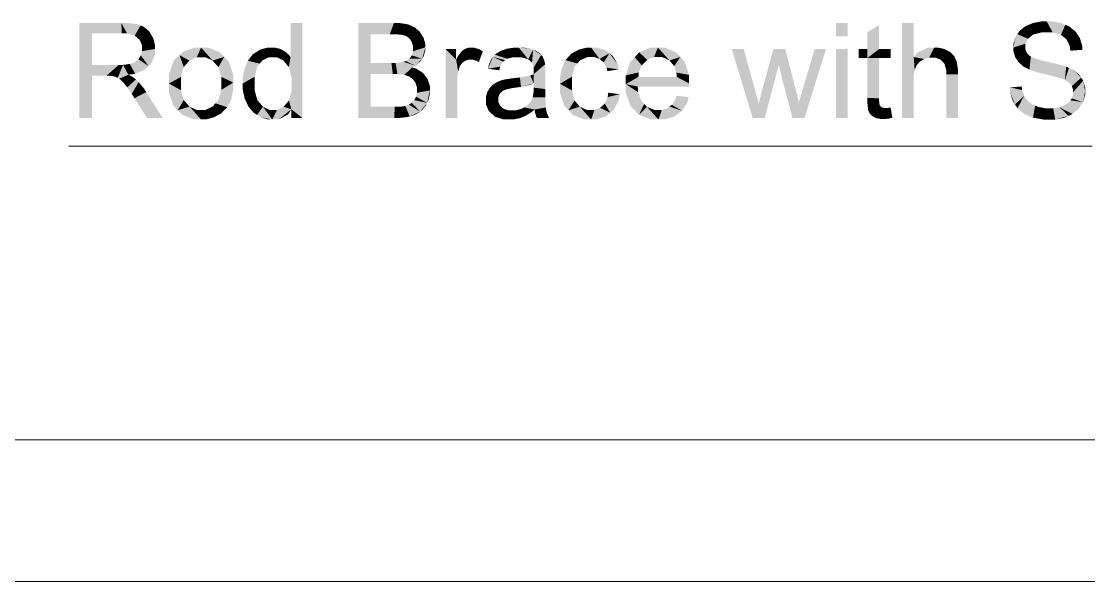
# Model space of a CAD drawing. Header units: millimetres. Extents: x 2 to 579, y 1 to 405.
# Drawn here: x 218.64 to 242.33, y 69.24 to 81.66 of the extents above; entities that cross this region are included whole.
import ezdxf

# ---------------------------------------------------------------- set-up
doc = ezdxf.new("R2010")
doc.units = ezdxf.units.MM
doc.linetypes.add('XKITLINE00', pattern=[0])
doc.layers.add('GraphicObject', color=6, linetype='Continuous', lineweight=0)
doc.layers.add('LinkedObject', color=7, linetype='Continuous', lineweight=0)

# ---------------------------------------------------------------- blocks, each defined once
blk = doc.blocks.new('*A3')
at = {"layer": 'GraphicObject', "color": 3, "linetype": 'XKITLINE00', "lineweight": 0}
blk.add_line((175.868, 69.239), (310.428, 69.239), dxfattribs=at)
blk = doc.blocks.new('*A4')
at = {"layer": 'LinkedObject'}
for points in [[(220.208, 80.697), (219.93, 79.52), (219.93, 81.626)], [(219.93, 81.626), (220.208, 81.394), (220.208, 80.697)], [(220.873, 81.394), (219.93, 81.626), (220.862, 81.626)], [(220.208, 81.394), (219.93, 81.626), (220.873, 81.394)], [(220.862, 81.626), (220.99, 81.394), (220.873, 81.394)], [(221.216, 81.598), (220.862, 81.626), (221.002, 81.626)], [(221.289, 81.569), (220.862, 81.626), (221.216, 81.598)], [(221.161, 81.346), (220.862, 81.626), (221.289, 81.569)], [(220.99, 81.394), (220.862, 81.626), (221.161, 81.346)], [(221.289, 81.569), (221.215, 81.298), (221.161, 81.346)], [(221.362, 81.541), (221.215, 81.298), (221.289, 81.569)], [(221.215, 81.298), (221.362, 81.541), (221.27, 81.25)], [(221.27, 81.25), (221.362, 81.541), (221.523, 81.369)], [(221.523, 81.369), (221.362, 81.541), (221.479, 81.441)], [(224.877, 81.626), (224.618, 80.87), (224.618, 81.626)], [(224.877, 81.626), (224.641, 80.416), (224.618, 80.87)], [(224.641, 80.416), (224.877, 81.626), (224.877, 79.52)], [(226.121, 81.626), (226.399, 80.493), (226.121, 79.52)], [(226.399, 80.741), (226.399, 80.493), (226.121, 81.626)], [(226.121, 81.626), (226.399, 81.377), (226.399, 80.741)], [(226.821, 81.377), (226.121, 81.626), (226.912, 81.626)], [(226.399, 81.377), (226.121, 81.626), (226.821, 81.377)], [(226.821, 81.377), (226.912, 81.626), (226.935, 81.377)], [(226.912, 81.626), (227.095, 81.363), (226.935, 81.377)], [(227.032, 81.626), (227.095, 81.363), (226.912, 81.626)], [(227.226, 81.594), (227.095, 81.363), (227.032, 81.626)], [(227.095, 81.363), (227.226, 81.594), (227.142, 81.348)], [(227.142, 81.348), (227.226, 81.594), (227.189, 81.333)], [(227.189, 81.333), (227.226, 81.594), (227.299, 81.562)], [(227.299, 81.562), (227.261, 81.279), (227.189, 81.333)], [(227.372, 81.53), (227.261, 81.279), (227.299, 81.562)], [(227.486, 81.432), (227.261, 81.279), (227.372, 81.53)], [(236.98, 81.626), (236.721, 81.329), (236.721, 81.626)], [(236.98, 81.329), (236.721, 81.329), (236.98, 81.626)], [(237.679, 81.579), (237.42, 81.047), (237.42, 81.424)], [(237.42, 81.047), (237.679, 81.579), (237.42, 80.847)], [(237.679, 81.047), (237.42, 80.847), (237.679, 81.579)], [(238.448, 81.626), (238.189, 79.52), (238.189, 81.626)], [(238.448, 80.87), (238.189, 79.52), (238.448, 81.626)], [(240.927, 81.554), (241.042, 81.323), (240.795, 81.449)], [(241.1, 81.369), (240.927, 81.554), (241.013, 81.59)], [(241.042, 81.323), (240.927, 81.554), (241.1, 81.369)], [(241.1, 81.626), (241.284, 81.415), (241.013, 81.59)], [(241.013, 81.59), (241.284, 81.415), (241.1, 81.369)], [(241.293, 81.662), (241.284, 81.415), (241.1, 81.626)], [(241.399, 81.662), (241.284, 81.415), (241.293, 81.662)], [(241.284, 81.415), (241.399, 81.662), (241.41, 81.415)], [(241.399, 81.662), (241.531, 81.415), (241.41, 81.415)], [(241.723, 81.624), (241.399, 81.662), (241.516, 81.662)], [(241.812, 81.586), (241.399, 81.662), (241.723, 81.624)], [(241.715, 81.364), (241.399, 81.662), (241.812, 81.586)], [(241.531, 81.415), (241.399, 81.662), (241.715, 81.364)], [(241.812, 81.586), (241.777, 81.313), (241.715, 81.364)], [(241.901, 81.548), (241.777, 81.313), (241.812, 81.586)], [(241.777, 81.313), (241.901, 81.548), (241.839, 81.262)], [(241.839, 81.262), (241.901, 81.548), (242.087, 81.364)], [(242.087, 81.364), (241.901, 81.548), (242.039, 81.437)], [(221.523, 81.369), (221.324, 81.127), (221.27, 81.25)], [(221.566, 81.297), (221.324, 81.127), (221.523, 81.369)], [(221.61, 81.138), (221.324, 81.127), (221.566, 81.297)], [(227.527, 81.365), (227.261, 81.279), (227.486, 81.432)], [(227.261, 81.279), (227.527, 81.365), (227.286, 81.239)], [(227.527, 81.365), (227.311, 81.199), (227.286, 81.239)], [(227.311, 81.199), (227.527, 81.365), (227.336, 81.107)], [(227.336, 81.107), (227.527, 81.365), (227.61, 81.087)], [(227.61, 81.16), (227.527, 81.365), (227.569, 81.299)], [(227.61, 81.087), (227.527, 81.365), (227.61, 81.16)], [(240.749, 81.379), (240.659, 81.081), (240.704, 81.31)], [(240.984, 81.276), (240.659, 81.081), (240.749, 81.379)], [(240.704, 81.31), (240.659, 81.081), (240.659, 81.161)], [(240.926, 81.165), (240.659, 81.081), (240.984, 81.276)], [(240.795, 81.449), (241.042, 81.323), (240.749, 81.379)], [(240.749, 81.379), (241.042, 81.323), (240.984, 81.276)], [(242.087, 81.364), (241.912, 81.111), (241.839, 81.262)], [(242.135, 81.291), (241.912, 81.111), (242.087, 81.364)], [(242.186, 81.125), (241.912, 81.111), (242.135, 81.291)], [(221.296, 80.907), (221.61, 81.051), (221.465, 80.673)], [(221.324, 81.001), (221.61, 81.051), (221.296, 80.907)], [(221.61, 81.051), (221.324, 81.127), (221.61, 81.138)], [(221.324, 81.127), (221.61, 81.051), (221.324, 81.052)], [(221.61, 81.051), (221.324, 81.001), (221.324, 81.052)], [(221.465, 80.673), (221.61, 81.051), (221.538, 80.75)], [(221.538, 80.75), (221.61, 81.051), (221.61, 80.939)], [(222.491, 81.08), (222.153, 80.911), (222.251, 80.996)], [(222.632, 81.08), (222.153, 80.911), (222.491, 81.08)], [(222.535, 80.866), (222.153, 80.911), (222.632, 81.08)], [(222.535, 80.866), (222.632, 81.08), (222.632, 80.866)], [(222.632, 81.08), (222.728, 80.866), (222.632, 80.866)], [(223.046, 80.977), (222.632, 81.08), (222.789, 81.08)], [(223.146, 80.874), (222.632, 81.08), (223.046, 80.977)], [(222.887, 80.793), (222.632, 81.08), (223.146, 80.874)], [(222.728, 80.866), (222.632, 81.08), (222.887, 80.793)], [(223.934, 81.031), (224.137, 80.866), (223.858, 80.981)], [(224.104, 81.08), (224.137, 80.866), (223.934, 81.031)], [(224.198, 81.08), (224.137, 80.866), (224.104, 81.08)], [(224.137, 80.866), (224.198, 81.08), (224.223, 80.866)], [(224.198, 81.08), (224.311, 80.866), (224.223, 80.866)], [(224.266, 81.08), (224.311, 80.866), (224.198, 81.08)], [(224.389, 81.051), (224.311, 80.866), (224.266, 81.08)], [(224.443, 81.022), (224.311, 80.866), (224.389, 81.051)], [(224.443, 81.022), (224.46, 80.792), (224.311, 80.866)], [(224.496, 80.993), (224.46, 80.792), (224.443, 81.022)], [(227.309, 80.907), (227.61, 81.087), (227.537, 80.833)], [(227.336, 80.999), (227.61, 81.087), (227.309, 80.907)], [(227.61, 81.087), (227.336, 81.054), (227.336, 81.107)], [(227.336, 81.054), (227.61, 81.087), (227.336, 80.999)], [(227.537, 80.833), (227.61, 81.087), (227.574, 80.892)], [(227.574, 80.892), (227.61, 81.087), (227.61, 81.02)], [(228.059, 81.047), (228.292, 80.814), (228.059, 79.52)], [(228.292, 80.814), (228.059, 81.047), (228.292, 81.047)], [(228.456, 81.029), (228.292, 80.814), (228.419, 81.003)], [(228.566, 80.813), (228.292, 80.814), (228.456, 81.029)], [(228.494, 81.055), (228.608, 80.813), (228.456, 81.029)], [(228.456, 81.029), (228.608, 80.813), (228.566, 80.813)], [(228.577, 81.08), (228.608, 80.813), (228.494, 81.055)], [(228.622, 81.08), (228.608, 80.813), (228.577, 81.08)], [(228.622, 81.08), (228.655, 80.813), (228.608, 80.813)], [(228.819, 81.039), (228.622, 81.08), (228.687, 81.08)], [(228.886, 80.998), (228.622, 81.08), (228.819, 81.039)], [(228.749, 80.786), (228.622, 81.08), (228.886, 80.998)], [(228.655, 80.813), (228.622, 81.08), (228.749, 80.786)], [(229.338, 81.027), (229.42, 80.834), (229.263, 81)], [(229.586, 81.08), (229.338, 81.027), (229.412, 81.054)], [(229.555, 80.866), (229.338, 81.027), (229.586, 81.08)], [(229.42, 80.834), (229.338, 81.027), (229.555, 80.866)], [(229.555, 80.866), (229.586, 81.08), (229.646, 80.866)], [(229.646, 80.866), (229.586, 81.08), (229.743, 80.866)], [(229.684, 81.08), (229.743, 80.866), (229.586, 81.08)], [(229.94, 81.057), (229.684, 81.08), (229.782, 81.08)], [(230.001, 81.034), (229.684, 81.08), (229.94, 81.057)], [(229.89, 80.822), (229.684, 81.08), (230.001, 81.034)], [(229.743, 80.866), (229.684, 81.08), (229.89, 80.822)], [(229.89, 80.822), (230.001, 81.034), (229.94, 80.778)], [(229.94, 80.778), (230.001, 81.034), (229.977, 80.746)], [(230.001, 81.034), (230.013, 80.635), (229.977, 80.746)], [(230.181, 80.919), (230.013, 80.635), (230.001, 81.034)], [(230.152, 80.954), (230.001, 81.034), (230.062, 81.011)], [(230.181, 80.919), (230.001, 81.034), (230.152, 80.954)], [(231.01, 81.034), (231.203, 80.868), (230.927, 80.988)], [(231.192, 81.08), (231.203, 80.868), (231.01, 81.034)], [(231.29, 81.08), (231.203, 80.868), (231.192, 81.08)], [(231.203, 80.868), (231.29, 81.08), (231.3, 80.868)], [(231.29, 81.08), (231.365, 80.868), (231.3, 80.868)], [(231.617, 81.017), (231.29, 81.08), (231.414, 81.08)], [(231.696, 80.954), (231.29, 81.08), (231.617, 81.017)], [(231.475, 80.829), (231.29, 81.08), (231.696, 80.954)], [(231.365, 80.868), (231.29, 81.08), (231.475, 80.829)], [(232.77, 81.08), (232.355, 80.974), (232.612, 81.08)], [(232.682, 80.868), (232.355, 80.974), (232.77, 81.08)], [(232.682, 80.868), (232.77, 81.08), (232.771, 80.868)], [(232.77, 81.08), (232.87, 80.868), (232.771, 80.868)], [(233.172, 80.976), (232.77, 81.08), (232.922, 81.08)], [(233.269, 80.872), (232.77, 81.08), (233.172, 80.976)], [(233.03, 80.793), (232.77, 81.08), (233.269, 80.872)], [(232.87, 80.868), (232.77, 81.08), (233.03, 80.793)], [(234.676, 81.047), (234.874, 79.52), (234.409, 81.047)], [(234.919, 80.164), (234.874, 79.52), (234.676, 81.047)], [(235.334, 81.047), (235.454, 80.695), (235.088, 80.152)], [(235.597, 81.047), (235.454, 80.695), (235.334, 81.047)], [(235.454, 80.695), (235.597, 81.047), (235.515, 80.433)], [(235.515, 80.433), (235.597, 81.047), (235.826, 80.16)], [(236.501, 81.047), (235.987, 80.164), (236.25, 81.047)], [(236.025, 79.52), (235.987, 80.164), (236.501, 81.047)], [(236.98, 81.047), (236.721, 79.52), (236.721, 81.047)], [(236.98, 79.52), (236.721, 79.52), (236.98, 81.047)], [(237.228, 81.047), (237.42, 80.847), (237.228, 80.847)], [(237.42, 81.047), (237.42, 80.847), (237.228, 81.047)], [(237.679, 80.847), (237.42, 80.847), (237.679, 81.047)], [(237.936, 80.847), (237.679, 81.047), (237.936, 81.047)], [(237.679, 80.847), (237.679, 81.047), (237.936, 80.847)], [(238.766, 81.08), (238.448, 80.87), (238.538, 80.975)], [(238.903, 81.08), (238.448, 80.87), (238.766, 81.08)], [(238.792, 80.857), (238.448, 80.87), (238.903, 81.08)], [(238.792, 80.857), (238.903, 81.08), (238.85, 80.857)], [(238.85, 80.857), (238.903, 81.08), (238.926, 80.857)], [(238.903, 81.08), (239.044, 80.813), (238.926, 80.857)], [(238.988, 81.08), (239.044, 80.813), (238.903, 81.08)], [(239.135, 81.047), (239.044, 80.813), (238.988, 81.08)], [(239.197, 81.014), (239.044, 80.813), (239.135, 81.047)], [(239.197, 81.014), (239.086, 80.769), (239.044, 80.813)], [(239.259, 80.98), (239.086, 80.769), (239.197, 81.014)], [(240.659, 81.081), (240.926, 81.165), (240.926, 81.099)], [(240.926, 81.042), (240.659, 81.081), (240.926, 81.099)], [(240.659, 81.081), (240.926, 81.042), (240.659, 81.008)], [(240.659, 81.008), (240.926, 81.042), (240.696, 80.877)], [(240.696, 80.877), (240.926, 81.042), (240.733, 80.818)], [(240.733, 80.818), (240.926, 81.042), (240.967, 80.949)], [(242.19, 81.032), (241.912, 81.111), (242.186, 81.125)], [(241.912, 81.111), (242.19, 81.032), (241.923, 81.011)], [(221.465, 80.673), (221.158, 80.756), (221.24, 80.82)], [(221.268, 80.863), (221.465, 80.673), (221.24, 80.82)], [(221.296, 80.907), (221.465, 80.673), (221.268, 80.863)], [(222.153, 80.911), (221.918, 80.283), (222.035, 80.809)], [(222.247, 80.648), (221.918, 80.283), (222.153, 80.911)], [(222.035, 80.809), (221.918, 80.283), (221.918, 80.495)], [(222.153, 80.911), (222.375, 80.793), (222.311, 80.721)], [(222.375, 80.793), (222.153, 80.911), (222.535, 80.866)], [(222.247, 80.648), (222.153, 80.911), (222.311, 80.721)], [(222.887, 80.793), (223.146, 80.874), (222.952, 80.72)], [(223.146, 80.874), (223.016, 80.647), (222.952, 80.72)], [(223.016, 80.647), (223.146, 80.874), (223.08, 80.433)], [(223.08, 80.433), (223.146, 80.874), (223.345, 80.305)], [(223.345, 80.487), (223.146, 80.874), (223.246, 80.771)], [(223.345, 80.305), (223.146, 80.874), (223.345, 80.487)], [(223.668, 80.789), (223.935, 80.725), (223.63, 80.696)], [(223.782, 80.932), (223.935, 80.725), (223.668, 80.789)], [(223.993, 80.795), (223.782, 80.932), (223.858, 80.981)], [(223.935, 80.725), (223.782, 80.932), (223.993, 80.795)], [(223.858, 80.981), (224.137, 80.866), (223.993, 80.795)], [(224.584, 80.917), (224.46, 80.792), (224.496, 80.993)], [(224.618, 80.87), (224.46, 80.792), (224.584, 80.917)], [(224.46, 80.792), (224.618, 80.87), (224.52, 80.719)], [(224.52, 80.719), (224.618, 80.87), (224.58, 80.646)], [(224.618, 80.87), (224.641, 80.416), (224.58, 80.646)], [(227.175, 80.782), (227.39, 80.677), (227.122, 80.766)], [(227.255, 80.834), (227.537, 80.833), (227.175, 80.782)], [(227.175, 80.782), (227.537, 80.833), (227.39, 80.677)], [(227.282, 80.871), (227.537, 80.833), (227.255, 80.834)], [(227.537, 80.833), (227.282, 80.871), (227.309, 80.907)], [(227.39, 80.677), (227.537, 80.833), (227.5, 80.773)], [(228.059, 79.52), (228.292, 80.814), (228.318, 79.52)], [(228.419, 81.003), (228.292, 80.814), (228.337, 80.896)], [(228.292, 80.814), (228.318, 80.319), (228.318, 79.52)], [(228.318, 80.319), (228.292, 80.814), (228.318, 80.401)], [(228.318, 80.401), (228.292, 80.814), (228.339, 80.551)], [(228.339, 80.551), (228.292, 80.814), (228.361, 80.62)], [(228.361, 80.62), (228.292, 80.814), (228.375, 80.666)], [(228.375, 80.666), (228.292, 80.814), (228.423, 80.736)], [(228.423, 80.736), (228.292, 80.814), (228.457, 80.762)], [(228.457, 80.762), (228.292, 80.814), (228.49, 80.787)], [(228.49, 80.787), (228.292, 80.814), (228.566, 80.813)], [(228.749, 80.786), (228.886, 80.998), (228.797, 80.758)], [(229.109, 80.873), (228.996, 80.611), (229.07, 80.823)], [(229.334, 80.77), (228.996, 80.611), (229.109, 80.873)], [(229.07, 80.823), (228.996, 80.611), (229.013, 80.692)], [(229.149, 80.923), (229.42, 80.834), (229.109, 80.873)], [(229.334, 80.77), (229.109, 80.873), (229.377, 80.802)], [(229.377, 80.802), (229.109, 80.873), (229.42, 80.834)], [(229.263, 81), (229.42, 80.834), (229.149, 80.923)], [(230.21, 80.884), (230.013, 80.635), (230.181, 80.919)], [(230.25, 80.796), (230.013, 80.635), (230.21, 80.884)], [(230.261, 80.743), (230.013, 80.635), (230.25, 80.796)], [(230.719, 80.803), (230.984, 80.728), (230.678, 80.71)], [(230.843, 80.941), (230.984, 80.728), (230.719, 80.803)], [(231.045, 80.798), (230.843, 80.941), (230.927, 80.988)], [(230.984, 80.728), (230.843, 80.941), (231.045, 80.798)], [(230.927, 80.988), (231.203, 80.868), (231.045, 80.798)], [(231.475, 80.829), (231.696, 80.954), (231.52, 80.79)], [(231.696, 80.954), (231.566, 80.751), (231.52, 80.79)], [(231.566, 80.751), (231.696, 80.954), (231.629, 80.635)], [(231.629, 80.635), (231.696, 80.954), (231.898, 80.596)], [(231.876, 80.712), (231.696, 80.954), (231.775, 80.891)], [(231.898, 80.596), (231.696, 80.954), (231.876, 80.712)], [(232.256, 80.868), (232.058, 80.463), (232.157, 80.762)], [(232.412, 80.689), (232.058, 80.463), (232.256, 80.868)], [(232.355, 80.974), (232.533, 80.808), (232.256, 80.868)], [(232.256, 80.868), (232.533, 80.808), (232.412, 80.689)], [(232.533, 80.808), (232.355, 80.974), (232.682, 80.868)], [(233.03, 80.793), (233.269, 80.872), (233.091, 80.718)], [(233.269, 80.872), (233.132, 80.67), (233.091, 80.718)], [(233.132, 80.67), (233.269, 80.872), (233.18, 80.526)], [(233.18, 80.526), (233.269, 80.872), (233.463, 80.475)], [(233.463, 80.475), (233.269, 80.872), (233.366, 80.768)], [(237.42, 79.967), (237.679, 80.847), (237.679, 79.953)], [(237.42, 80.847), (237.679, 80.847), (237.42, 79.967)], [(238.448, 80.444), (238.189, 79.52), (238.448, 80.87)], [(238.448, 80.444), (238.448, 80.87), (238.469, 80.585)], [(238.469, 80.585), (238.448, 80.87), (238.491, 80.636)], [(238.491, 80.636), (238.448, 80.87), (238.512, 80.687)], [(238.512, 80.687), (238.448, 80.87), (238.584, 80.768)], [(238.584, 80.768), (238.448, 80.87), (238.634, 80.798)], [(238.634, 80.798), (238.448, 80.87), (238.685, 80.827)], [(238.685, 80.827), (238.448, 80.87), (238.792, 80.857)], [(239.086, 80.769), (239.259, 80.98), (239.128, 80.725)], [(239.128, 80.725), (239.259, 80.98), (239.375, 80.829)], [(239.375, 80.829), (239.17, 80.584), (239.128, 80.725)], [(239.402, 80.77), (239.17, 80.584), (239.375, 80.829)], [(239.375, 80.829), (239.259, 80.98), (239.348, 80.888)], [(240.967, 80.949), (240.882, 80.662), (240.733, 80.818)], [(240.733, 80.818), (240.882, 80.662), (240.77, 80.76)], [(241.008, 80.912), (240.882, 80.662), (240.967, 80.949)], [(240.882, 80.662), (241.008, 80.912), (240.957, 80.622)], [(240.957, 80.622), (241.008, 80.912), (241.048, 80.876)], [(240.957, 80.622), (241.048, 80.876), (241.015, 80.591)], [(241.015, 80.591), (241.048, 80.876), (241.218, 80.525)], [(241.218, 80.525), (241.048, 80.876), (241.258, 80.801)], [(241.218, 80.525), (241.258, 80.801), (241.363, 80.491)], [(241.363, 80.491), (241.258, 80.801), (241.428, 80.762)], [(220.208, 80.697), (220.208, 80.455), (219.93, 79.52)], [(220.53, 80.455), (220.208, 80.697), (220.806, 80.697)], [(220.208, 80.455), (220.208, 80.697), (220.53, 80.455)], [(220.53, 80.455), (220.806, 80.697), (220.584, 80.455)], [(220.584, 80.455), (220.806, 80.697), (220.661, 80.45)], [(220.661, 80.45), (220.806, 80.697), (220.685, 80.445)], [(220.685, 80.445), (220.806, 80.697), (220.717, 80.437)], [(220.717, 80.437), (220.806, 80.697), (220.781, 80.409)], [(220.781, 80.409), (220.806, 80.697), (220.901, 80.697)], [(220.781, 80.409), (220.901, 80.697), (220.812, 80.389)], [(220.901, 80.697), (221.018, 80.478), (220.812, 80.389)], [(221.05, 80.717), (221.018, 80.478), (220.901, 80.697)], [(221.018, 80.478), (221.05, 80.717), (221.169, 80.499)], [(221.104, 80.737), (221.465, 80.673), (221.05, 80.717)], [(221.393, 80.597), (221.05, 80.717), (221.465, 80.673)], [(221.169, 80.499), (221.05, 80.717), (221.393, 80.597)], [(221.158, 80.756), (221.465, 80.673), (221.104, 80.737)], [(222.183, 80.429), (221.918, 80.283), (222.247, 80.648)], [(223.63, 80.696), (223.554, 80.282), (223.592, 80.603)], [(223.877, 80.655), (223.554, 80.282), (223.63, 80.696)], [(223.819, 80.433), (223.554, 80.282), (223.877, 80.655)], [(223.592, 80.603), (223.554, 80.282), (223.554, 80.396)], [(223.63, 80.696), (223.935, 80.725), (223.877, 80.655)], [(226.887, 80.493), (226.399, 80.741), (226.856, 80.741)], [(226.399, 80.493), (226.399, 80.741), (226.887, 80.493)], [(226.988, 80.493), (226.856, 80.741), (226.948, 80.741)], [(226.887, 80.493), (226.856, 80.741), (226.988, 80.493)], [(227.082, 80.754), (227.316, 80.64), (226.948, 80.741)], [(226.948, 80.741), (227.316, 80.64), (226.988, 80.493)], [(226.988, 80.493), (227.316, 80.64), (227.142, 80.475)], [(227.122, 80.766), (227.39, 80.677), (227.082, 80.754)], [(227.316, 80.64), (227.082, 80.754), (227.39, 80.677)], [(227.316, 80.64), (227.196, 80.458), (227.142, 80.475)], [(227.196, 80.458), (227.316, 80.64), (227.25, 80.44)], [(227.25, 80.44), (227.316, 80.64), (227.334, 80.379)], [(227.558, 80.517), (227.316, 80.64), (227.411, 80.612)], [(227.334, 80.379), (227.316, 80.64), (227.558, 80.517)], [(229.269, 80.658), (228.996, 80.611), (229.334, 80.77)], [(228.996, 80.611), (229.269, 80.658), (229.249, 80.577)], [(230.013, 80.549), (230.268, 80.71), (230.012, 80.515)], [(230.012, 80.515), (230.268, 80.71), (230.012, 80.489)], [(230.012, 80.489), (230.268, 80.71), (230.013, 80.286)], [(230.013, 80.635), (230.261, 80.743), (230.268, 80.71)], [(230.013, 80.635), (230.268, 80.71), (230.013, 80.556)], [(230.013, 80.556), (230.268, 80.71), (230.013, 80.549)], [(230.274, 80.59), (230.013, 80.286), (230.268, 80.71)], [(230.274, 80.504), (230.013, 80.286), (230.274, 80.59)], [(230.678, 80.71), (230.596, 80.278), (230.637, 80.617)], [(230.923, 80.658), (230.596, 80.278), (230.678, 80.71)], [(230.862, 80.436), (230.596, 80.278), (230.923, 80.658)], [(230.637, 80.617), (230.596, 80.278), (230.596, 80.401)], [(230.678, 80.71), (230.984, 80.728), (230.923, 80.658)], [(231.629, 80.635), (231.898, 80.596), (231.647, 80.558)], [(232.345, 80.53), (232.058, 80.463), (232.412, 80.689)], [(235.088, 80.152), (235.454, 80.695), (235.141, 79.52)], [(239.429, 80.599), (239.17, 80.584), (239.402, 80.77)], [(239.429, 80.487), (239.17, 80.584), (239.429, 80.599)], [(239.17, 80.584), (239.429, 80.487), (239.17, 80.487)], [(241.363, 80.491), (241.428, 80.762), (241.508, 80.456)], [(241.508, 80.456), (241.428, 80.762), (241.598, 80.724)], [(241.508, 80.456), (241.598, 80.724), (241.695, 80.404)], [(241.695, 80.404), (241.598, 80.724), (241.737, 80.388)], [(241.737, 80.388), (241.598, 80.724), (241.803, 80.363)], [(241.831, 80.657), (241.803, 80.363), (241.598, 80.724)], [(241.894, 80.628), (241.803, 80.363), (241.831, 80.657)], [(241.803, 80.363), (241.894, 80.628), (241.898, 80.301)], [(241.898, 80.301), (241.894, 80.628), (241.986, 80.586)], [(241.898, 80.301), (241.986, 80.586), (241.928, 80.264)], [(241.928, 80.264), (241.986, 80.586), (241.957, 80.227)], [(241.986, 80.586), (242.166, 80.413), (241.957, 80.227)], [(242.166, 80.413), (241.986, 80.586), (242.122, 80.478)], [(219.93, 79.52), (220.208, 80.455), (220.208, 79.52)], [(220.812, 80.389), (221.018, 80.478), (220.843, 80.369)], [(221.018, 80.478), (220.914, 80.299), (220.843, 80.369)], [(221.073, 80.452), (220.914, 80.299), (221.018, 80.478)], [(220.914, 80.299), (221.073, 80.452), (220.953, 80.248)], [(220.953, 80.248), (221.073, 80.452), (220.993, 80.198)], [(220.993, 80.198), (221.073, 80.452), (221.186, 80.373)], [(221.186, 80.373), (221.093, 80.053), (220.993, 80.198)], [(221.186, 80.373), (221.073, 80.452), (221.157, 80.399)], [(221.247, 80.317), (221.093, 80.053), (221.186, 80.373)], [(221.362, 80.177), (221.093, 80.053), (221.247, 80.317)], [(221.918, 80.283), (222.183, 80.429), (222.183, 80.283)], [(223.016, 79.918), (223.345, 80.305), (223.257, 79.842)], [(223.08, 80.142), (223.345, 80.305), (223.016, 79.918)], [(223.08, 80.433), (223.345, 80.305), (223.08, 80.292)], [(223.345, 80.305), (223.08, 80.142), (223.08, 80.292)], [(223.257, 79.842), (223.345, 80.305), (223.301, 79.926)], [(223.301, 79.926), (223.345, 80.305), (223.345, 80.158)], [(223.554, 80.282), (223.819, 80.433), (223.819, 80.282)], [(224.641, 80.416), (224.877, 79.52), (224.641, 80.26)], [(226.121, 79.52), (226.399, 80.493), (226.399, 79.768)], [(227.334, 80.379), (227.558, 80.517), (227.364, 80.335)], [(227.364, 80.335), (227.558, 80.517), (227.394, 80.292)], [(227.394, 80.292), (227.558, 80.517), (227.609, 80.449)], [(227.609, 80.449), (227.425, 80.19), (227.394, 80.292)], [(227.66, 80.382), (227.425, 80.19), (227.609, 80.449)], [(227.711, 80.222), (227.425, 80.19), (227.66, 80.382)], [(229.177, 80.304), (229.332, 80.123), (229.136, 80.276)], [(229.27, 80.346), (229.332, 80.123), (229.177, 80.304)], [(229.322, 80.361), (229.332, 80.123), (229.27, 80.346)], [(229.36, 80.371), (229.398, 80.151), (229.322, 80.361)], [(229.332, 80.123), (229.322, 80.361), (229.365, 80.137)], [(229.365, 80.137), (229.322, 80.361), (229.398, 80.151)], [(229.474, 80.39), (229.511, 80.177), (229.36, 80.371)], [(229.36, 80.371), (229.511, 80.177), (229.398, 80.151)], [(229.551, 80.4), (229.591, 80.189), (229.474, 80.39)], [(229.474, 80.39), (229.591, 80.189), (229.511, 80.177)], [(229.708, 80.418), (229.732, 80.209), (229.551, 80.4)], [(229.551, 80.4), (229.732, 80.209), (229.591, 80.189)], [(229.938, 80.463), (230.013, 80.286), (229.708, 80.418)], [(229.708, 80.418), (230.013, 80.286), (229.732, 80.209)], [(230.012, 80.489), (230.013, 80.286), (229.938, 80.463)], [(230.274, 80.504), (230.012, 80.192), (230.013, 80.286)], [(230.274, 80.16), (230.012, 80.192), (230.274, 80.504)], [(230.596, 80.278), (230.862, 80.436), (230.862, 80.285)], [(232.058, 80.463), (232.345, 80.53), (232.338, 80.43)], [(232.338, 80.43), (232.058, 80.27), (232.058, 80.463)], [(232.338, 80.43), (233.463, 80.286), (232.058, 80.27)], [(233.189, 80.43), (233.463, 80.286), (232.338, 80.43)], [(233.18, 80.526), (233.463, 80.475), (233.189, 80.43)], [(233.463, 80.286), (233.189, 80.43), (233.463, 80.475)], [(235.826, 80.16), (235.757, 79.52), (235.515, 80.433)], [(238.448, 80.354), (238.189, 79.52), (238.448, 80.444)], [(238.189, 79.52), (238.448, 80.354), (238.448, 79.52)], [(239.17, 79.52), (239.429, 80.487), (239.429, 79.52)], [(239.17, 80.487), (239.429, 80.487), (239.17, 79.52)], [(241.957, 80.227), (242.166, 80.413), (241.986, 80.14)], [(241.986, 80.14), (242.166, 80.413), (242.209, 80.348)], [(241.986, 80.14), (242.209, 80.348), (241.986, 80.091)], [(241.986, 80.091), (242.209, 80.348), (241.986, 80.042)], [(242.209, 80.348), (242.253, 80.114), (241.986, 80.042)], [(242.253, 80.114), (242.209, 80.348), (242.253, 80.199)], [(221.093, 80.053), (221.362, 80.177), (221.154, 79.958)], [(221.154, 79.958), (221.362, 80.177), (221.416, 80.093)], [(221.154, 79.958), (221.416, 80.093), (221.432, 79.52)], [(221.432, 79.52), (221.416, 80.093), (221.78, 79.52)], [(221.918, 80.283), (222.115, 79.692), (221.918, 80.09)], [(222.183, 80.137), (222.115, 79.692), (221.918, 80.283)], [(222.183, 80.137), (221.918, 80.283), (222.183, 80.283)], [(221.918, 80.09), (222.115, 79.692), (222.016, 79.794)], [(222.247, 79.917), (222.115, 79.692), (222.183, 80.137)], [(223.554, 80.282), (223.819, 80.135), (223.554, 80.165)], [(223.819, 80.135), (223.554, 80.282), (223.819, 80.282)], [(223.554, 80.165), (223.819, 80.135), (223.596, 79.958)], [(223.596, 79.958), (223.819, 80.135), (223.638, 79.868)], [(223.638, 79.868), (223.819, 80.135), (223.881, 79.916)], [(224.641, 80.118), (224.877, 79.52), (224.581, 79.907)], [(224.641, 80.26), (224.877, 79.52), (224.641, 80.118)], [(227.404, 79.992), (227.711, 80.13), (227.649, 79.855)], [(227.425, 80.08), (227.711, 80.13), (227.404, 79.992)], [(227.711, 80.13), (227.425, 80.19), (227.711, 80.222)], [(227.425, 80.19), (227.711, 80.13), (227.425, 80.131)], [(227.711, 80.13), (227.425, 80.08), (227.425, 80.131)], [(227.649, 79.855), (227.711, 80.13), (227.68, 79.919)], [(227.68, 79.919), (227.711, 80.13), (227.711, 80.056)], [(229.003, 80.127), (228.952, 79.923), (228.977, 80.081)], [(229.245, 80.025), (228.952, 79.923), (229.003, 80.127)], [(228.977, 80.081), (228.952, 79.923), (228.952, 79.979)], [(229.028, 80.174), (229.263, 80.053), (229.003, 80.127)], [(229.003, 80.127), (229.263, 80.053), (229.245, 80.025)], [(229.095, 80.248), (229.263, 80.053), (229.028, 80.174)], [(229.281, 80.081), (229.095, 80.248), (229.136, 80.276)], [(229.263, 80.053), (229.095, 80.248), (229.281, 80.081)], [(229.136, 80.276), (229.332, 80.123), (229.281, 80.081)], [(229.732, 80.209), (230.013, 80.286), (229.943, 80.258)], [(229.991, 79.977), (230.274, 80.16), (230.274, 79.979)], [(230.012, 80.106), (230.274, 80.16), (229.991, 79.977)], [(230.274, 80.16), (230.012, 80.106), (230.012, 80.192)], [(230.862, 80.131), (230.596, 80.278), (230.862, 80.285)], [(230.596, 80.278), (230.786, 79.691), (230.596, 80.087)], [(230.862, 80.131), (230.786, 79.691), (230.596, 80.278)], [(230.596, 80.087), (230.786, 79.691), (230.691, 79.793)], [(230.921, 79.908), (230.786, 79.691), (230.862, 80.131)], [(231.923, 80.046), (231.655, 79.983), (231.668, 80.08)], [(233.463, 80.274), (232.058, 80.27), (233.463, 80.286)], [(233.462, 80.24), (232.058, 80.27), (233.463, 80.274)], [(232.058, 80.27), (232.254, 79.692), (232.058, 80.084)], [(232.331, 80.091), (232.254, 79.692), (232.058, 80.27)], [(232.331, 80.091), (232.058, 80.27), (232.323, 80.217)], [(233.461, 80.217), (232.058, 80.27), (233.462, 80.24)], [(232.323, 80.217), (232.058, 80.27), (233.461, 80.217)], [(232.058, 80.084), (232.254, 79.692), (232.156, 79.795)], [(232.402, 79.899), (232.254, 79.692), (232.331, 80.091)], [(235.008, 79.838), (234.874, 79.52), (234.919, 80.164)], [(235.088, 80.152), (235.141, 79.52), (235.051, 80.007)], [(235.9, 79.869), (235.757, 79.52), (235.826, 80.16)], [(235.987, 80.164), (236.025, 79.52), (235.9, 79.869)], [(240.854, 80.14), (240.581, 80.196), (240.844, 80.219)], [(240.581, 80.196), (240.696, 79.818), (240.584, 80.09)], [(240.854, 80.14), (240.696, 79.818), (240.581, 80.196)], [(240.584, 80.09), (240.696, 79.818), (240.642, 79.901)], [(240.897, 80.01), (240.696, 79.818), (240.854, 80.14)], [(241.956, 79.952), (242.253, 80.114), (242.205, 79.872)], [(241.986, 80.042), (242.253, 80.114), (241.956, 79.952)], [(242.205, 79.872), (242.253, 80.114), (242.253, 80.03)], [(222.115, 79.692), (222.247, 79.917), (222.311, 79.845)], [(222.375, 79.772), (222.115, 79.692), (222.311, 79.845)], [(222.952, 79.845), (223.085, 79.626), (222.888, 79.772)], [(223.257, 79.842), (222.952, 79.845), (223.016, 79.918)], [(223.213, 79.757), (222.952, 79.845), (223.257, 79.842)], [(223.085, 79.626), (222.952, 79.845), (223.213, 79.757)], [(223.881, 79.916), (223.798, 79.637), (223.638, 79.868)], [(223.638, 79.868), (223.798, 79.637), (223.68, 79.777)], [(223.943, 79.844), (223.798, 79.637), (223.881, 79.916)], [(223.798, 79.637), (223.943, 79.844), (223.875, 79.587)], [(223.875, 79.587), (223.943, 79.844), (224.005, 79.771)], [(224.636, 79.713), (224.463, 79.768), (224.522, 79.837)], [(224.581, 79.907), (224.636, 79.713), (224.522, 79.837)], [(224.581, 79.907), (224.877, 79.52), (224.636, 79.713)], [(227.276, 79.836), (227.494, 79.659), (227.244, 79.816)], [(227.494, 79.659), (227.276, 79.836), (227.309, 79.856)], [(227.362, 79.915), (227.649, 79.855), (227.309, 79.856)], [(227.309, 79.856), (227.649, 79.855), (227.494, 79.659)], [(227.383, 79.953), (227.649, 79.855), (227.362, 79.915)], [(227.649, 79.855), (227.383, 79.953), (227.404, 79.992)], [(227.494, 79.659), (227.649, 79.855), (227.54, 79.694)], [(227.54, 79.694), (227.649, 79.855), (227.617, 79.792)], [(229.228, 79.964), (228.952, 79.923), (229.245, 80.025)], [(228.952, 79.923), (229.228, 79.964), (229.228, 79.93)], [(229.228, 79.878), (228.952, 79.923), (229.228, 79.93)], [(228.952, 79.923), (229.228, 79.878), (228.952, 79.827)], [(228.952, 79.827), (229.228, 79.878), (229.019, 79.67)], [(229.019, 79.67), (229.228, 79.878), (229.087, 79.609)], [(229.087, 79.609), (229.228, 79.878), (229.267, 79.792)], [(229.858, 79.787), (230.274, 79.979), (230.283, 79.751)], [(229.943, 79.876), (230.274, 79.979), (229.858, 79.787)], [(229.97, 79.933), (230.274, 79.979), (229.943, 79.876)], [(230.274, 79.979), (229.97, 79.933), (229.991, 79.977)], [(230.786, 79.691), (230.921, 79.908), (230.979, 79.838)], [(231.038, 79.769), (230.786, 79.691), (230.979, 79.838)], [(231.59, 79.839), (231.71, 79.635), (231.539, 79.792)], [(231.59, 79.839), (231.923, 80.046), (231.71, 79.635)], [(231.655, 79.983), (231.923, 80.046), (231.59, 79.839)], [(231.71, 79.635), (231.923, 80.046), (231.796, 79.709)], [(231.796, 79.709), (231.923, 80.046), (231.902, 79.915)], [(232.254, 79.692), (232.402, 79.899), (232.352, 79.589)], [(232.465, 79.832), (232.352, 79.589), (232.402, 79.899)], [(232.529, 79.766), (232.352, 79.589), (232.465, 79.832)], [(233.077, 79.811), (233.454, 79.979), (233.306, 79.68)], [(233.157, 79.931), (233.454, 79.979), (233.077, 79.811)], [(233.454, 79.979), (233.157, 79.931), (233.186, 80.013)], [(233.306, 79.68), (233.454, 79.979), (233.423, 79.862)], [(234.874, 79.52), (235.008, 79.838), (235.141, 79.52)], [(235.011, 79.85), (235.141, 79.52), (235.008, 79.838)], [(235.051, 80.007), (235.141, 79.52), (235.011, 79.85)], [(235.757, 79.52), (235.9, 79.869), (236.025, 79.52)], [(237.679, 79.953), (237.42, 79.85), (237.42, 79.967)], [(237.679, 79.897), (237.42, 79.85), (237.679, 79.953)], [(237.679, 79.897), (237.451, 79.661), (237.42, 79.85)], [(237.42, 79.85), (237.451, 79.661), (237.436, 79.697)], [(237.686, 79.826), (237.451, 79.661), (237.679, 79.897)], [(237.692, 79.81), (237.451, 79.661), (237.686, 79.826)], [(240.696, 79.818), (240.897, 80.01), (240.751, 79.734)], [(240.751, 79.734), (240.897, 80.01), (240.902, 79.609)], [(240.931, 79.959), (240.902, 79.609), (240.897, 80.01)], [(240.965, 79.909), (240.902, 79.609), (240.931, 79.959)], [(240.965, 79.909), (240.999, 79.567), (240.902, 79.609)], [(241.071, 79.826), (240.999, 79.567), (240.965, 79.909)], [(240.999, 79.567), (241.071, 79.826), (241.095, 79.526)], [(241.142, 79.795), (241.095, 79.526), (241.071, 79.826)], [(241.897, 79.869), (242.157, 79.798), (241.806, 79.804)], [(241.926, 79.91), (242.205, 79.872), (241.897, 79.869)], [(242.157, 79.798), (241.897, 79.869), (242.205, 79.872)], [(241.956, 79.952), (242.205, 79.872), (241.926, 79.91)], [(222.375, 79.772), (222.632, 79.486), (222.115, 79.692)], [(222.115, 79.692), (222.632, 79.486), (222.214, 79.589)], [(222.214, 79.589), (222.632, 79.486), (222.472, 79.486)], [(222.535, 79.699), (222.632, 79.486), (222.375, 79.772)], [(222.632, 79.486), (222.535, 79.699), (222.632, 79.699)], [(222.632, 79.486), (222.728, 79.699), (222.732, 79.486)], [(222.728, 79.699), (222.632, 79.486), (222.632, 79.699)], [(223, 79.58), (222.728, 79.699), (222.888, 79.772)], [(222.916, 79.533), (222.728, 79.699), (223, 79.58)], [(222.732, 79.486), (222.728, 79.699), (222.916, 79.533)], [(222.888, 79.772), (223.085, 79.626), (223, 79.58)], [(224.005, 79.771), (224.21, 79.486), (223.875, 79.587)], [(224.15, 79.699), (224.21, 79.486), (224.005, 79.771)], [(224.21, 79.486), (224.15, 79.699), (224.234, 79.699)], [(224.21, 79.486), (224.636, 79.713), (224.351, 79.486)], [(224.319, 79.699), (224.636, 79.713), (224.21, 79.486)], [(224.319, 79.699), (224.21, 79.486), (224.234, 79.699)], [(224.463, 79.768), (224.636, 79.713), (224.319, 79.699)], [(224.351, 79.486), (224.636, 79.713), (224.564, 79.6)], [(224.636, 79.713), (224.877, 79.52), (224.636, 79.52)], [(226.399, 79.768), (226.924, 79.52), (226.121, 79.52)], [(226.925, 79.768), (226.924, 79.52), (226.399, 79.768)], [(226.925, 79.768), (227.025, 79.52), (226.924, 79.52)], [(226.993, 79.768), (227.025, 79.52), (226.925, 79.768)], [(227.088, 79.773), (227.195, 79.537), (226.993, 79.768)], [(226.993, 79.768), (227.195, 79.537), (227.025, 79.52)], [(227.115, 79.778), (227.195, 79.537), (227.088, 79.773)], [(227.264, 79.555), (227.115, 79.778), (227.163, 79.787)], [(227.195, 79.537), (227.115, 79.778), (227.264, 79.555)], [(227.244, 79.816), (227.494, 79.659), (227.163, 79.787)], [(227.163, 79.787), (227.494, 79.659), (227.264, 79.555)], [(227.264, 79.555), (227.494, 79.659), (227.333, 79.573)], [(227.333, 79.573), (227.494, 79.659), (227.448, 79.625)], [(229.267, 79.792), (229.154, 79.548), (229.087, 79.609)], [(229.306, 79.757), (229.154, 79.548), (229.267, 79.792)], [(229.345, 79.723), (229.154, 79.548), (229.306, 79.757)], [(229.154, 79.548), (229.345, 79.723), (229.347, 79.486)], [(229.472, 79.486), (229.345, 79.723), (229.459, 79.688)], [(229.347, 79.486), (229.345, 79.723), (229.472, 79.486)], [(229.459, 79.688), (229.548, 79.486), (229.472, 79.486)], [(229.534, 79.688), (229.548, 79.486), (229.459, 79.688)], [(229.609, 79.688), (229.548, 79.486), (229.534, 79.688)], [(229.548, 79.486), (229.609, 79.688), (229.691, 79.511)], [(229.757, 79.536), (229.609, 79.688), (229.741, 79.721)], [(229.691, 79.511), (229.609, 79.688), (229.757, 79.536)], [(230.034, 79.707), (229.741, 79.721), (229.8, 79.754)], [(229.962, 79.647), (229.741, 79.721), (230.034, 79.707)], [(229.823, 79.561), (229.741, 79.721), (229.962, 79.647)], [(229.757, 79.536), (229.741, 79.721), (229.823, 79.561)], [(229.858, 79.787), (230.283, 79.751), (229.8, 79.754)], [(230.283, 79.751), (230.034, 79.707), (229.8, 79.754)], [(230.034, 79.707), (230.283, 79.751), (230.04, 79.654)], [(230.04, 79.654), (230.283, 79.751), (230.291, 79.703)], [(230.291, 79.703), (230.066, 79.56), (230.04, 79.654)], [(230.299, 79.656), (230.066, 79.56), (230.291, 79.703)], [(230.299, 79.656), (230.087, 79.52), (230.066, 79.56)], [(230.332, 79.564), (230.087, 79.52), (230.299, 79.656)], [(231.038, 79.769), (231.289, 79.486), (230.786, 79.691)], [(230.786, 79.691), (231.289, 79.486), (230.882, 79.589)], [(230.882, 79.589), (231.289, 79.486), (231.133, 79.486)], [(231.191, 79.699), (231.289, 79.486), (231.038, 79.769)], [(231.289, 79.486), (231.191, 79.699), (231.286, 79.699)], [(231.362, 79.699), (231.289, 79.486), (231.286, 79.699)], [(231.362, 79.699), (231.71, 79.635), (231.289, 79.486)], [(231.289, 79.486), (231.71, 79.635), (231.414, 79.486)], [(231.489, 79.746), (231.71, 79.635), (231.362, 79.699)], [(231.414, 79.486), (231.71, 79.635), (231.625, 79.561)], [(231.71, 79.635), (231.489, 79.746), (231.539, 79.792)], [(232.529, 79.766), (232.784, 79.486), (232.352, 79.589)], [(232.352, 79.589), (232.784, 79.486), (232.617, 79.486)], [(232.689, 79.699), (232.784, 79.486), (232.529, 79.766)], [(232.784, 79.699), (232.784, 79.486), (232.689, 79.699)], [(232.855, 79.699), (233.22, 79.615), (232.784, 79.486)], [(232.855, 79.699), (232.784, 79.486), (232.784, 79.699)], [(232.784, 79.486), (233.22, 79.615), (232.917, 79.486)], [(232.976, 79.736), (233.22, 79.615), (232.855, 79.699)], [(232.917, 79.486), (233.22, 79.615), (233.135, 79.551)], [(233.027, 79.774), (233.306, 79.68), (232.976, 79.736)], [(233.22, 79.615), (232.976, 79.736), (233.306, 79.68)], [(233.077, 79.811), (233.306, 79.68), (233.027, 79.774)], [(237.451, 79.661), (237.692, 79.81), (237.699, 79.794)], [(237.451, 79.661), (237.699, 79.794), (237.467, 79.624)], [(237.467, 79.624), (237.699, 79.794), (237.522, 79.566)], [(237.522, 79.566), (237.699, 79.794), (237.561, 79.543)], [(237.561, 79.543), (237.699, 79.794), (237.721, 79.769)], [(237.721, 79.769), (237.599, 79.521), (237.561, 79.543)], [(237.736, 79.76), (237.599, 79.521), (237.721, 79.769)], [(237.752, 79.75), (237.599, 79.521), (237.736, 79.76)], [(237.599, 79.521), (237.752, 79.75), (237.708, 79.499)], [(237.708, 79.499), (237.752, 79.75), (237.779, 79.499)], [(237.779, 79.499), (237.752, 79.75), (237.795, 79.741)], [(237.795, 79.741), (237.822, 79.499), (237.779, 79.499)], [(237.824, 79.741), (237.822, 79.499), (237.795, 79.741)], [(237.824, 79.741), (237.919, 79.51), (237.822, 79.499)], [(237.845, 79.741), (237.919, 79.51), (237.824, 79.741)], [(237.919, 79.51), (237.845, 79.741), (237.901, 79.746)], [(237.974, 79.522), (237.901, 79.746), (237.936, 79.75)], [(237.919, 79.51), (237.901, 79.746), (237.974, 79.522)], [(241.214, 79.764), (241.095, 79.526), (241.142, 79.795)], [(241.214, 79.764), (241.334, 79.484), (241.095, 79.526)], [(241.375, 79.733), (241.334, 79.484), (241.214, 79.764)], [(241.375, 79.733), (241.477, 79.484), (241.334, 79.484)], [(241.464, 79.733), (241.477, 79.484), (241.375, 79.733)], [(241.464, 79.733), (241.589, 79.484), (241.477, 79.484)], [(241.544, 79.733), (241.589, 79.484), (241.464, 79.733)], [(241.684, 79.756), (241.881, 79.567), (241.544, 79.733)], [(241.544, 79.733), (241.881, 79.567), (241.589, 79.484)], [(241.745, 79.78), (242.109, 79.723), (241.684, 79.756)], [(241.971, 79.608), (241.684, 79.756), (242.109, 79.723)], [(241.881, 79.567), (241.684, 79.756), (241.971, 79.608)], [(241.806, 79.804), (242.109, 79.723), (241.745, 79.78)], [(241.806, 79.804), (242.157, 79.798), (242.109, 79.723)], [(223.875, 79.587), (224.21, 79.486), (223.951, 79.536)], [(223.951, 79.536), (224.21, 79.486), (224.119, 79.486)], [(230.087, 79.52), (230.332, 79.564), (230.356, 79.52)], [(241.589, 79.484), (241.881, 79.567), (241.791, 79.525)]]:
    blk.add_hatch(color=7, dxfattribs=at).paths.add_polyline_path(points, flags=17)
at = {"layer": 'LinkedObject', "color": 7, "linetype": 'XKITLINE00', "lineweight": 0}
for p, q in [((219.698, 78.897), (221.821, 78.897)), ((221.821, 78.897), (223.455, 78.897)), ((223.455, 78.897), (225.089, 78.897)), ((225.089, 78.897), (225.906, 78.897)), ((225.906, 78.897), (227.867, 78.897)), ((227.867, 78.897), (228.846, 78.897)), ((228.846, 78.897), (230.481, 78.897)), ((230.481, 78.897), (231.951, 78.897)), ((231.951, 78.897), (233.585, 78.897)), ((233.585, 78.897), (234.402, 78.897)), ((234.402, 78.897), (236.525, 78.897)), ((236.525, 78.897), (237.178, 78.897)), ((237.178, 78.897), (237.995, 78.897)), ((237.995, 78.897), (239.629, 78.897)), ((239.629, 78.897), (240.446, 78.897)), ((240.446, 78.897), (242.407, 78.897))]:
    blk.add_line(p, q, dxfattribs=at)
at = {"layer": 'LinkedObject', "color": 2, "linetype": 'XKITLINE00', "lineweight": 0}
blk.add_line((282.7, 72.382), (198.548, 72.382), dxfattribs=at)

msp = doc.modelspace()

# ---------------------------------------------------------------- block references
at = {"lineweight": 0}
for name in ['*A3', '*A4']:
    msp.add_blockref(name, (0, 0), dxfattribs=at)

doc.saveas('drawing.dxf')
